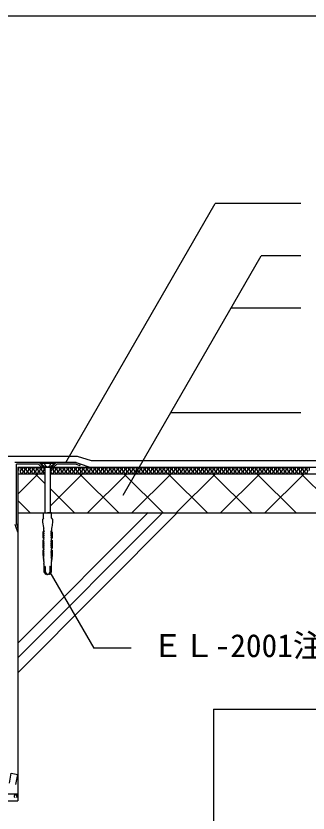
# Model space of a CAD drawing. Units: millimetres, scale not verified. Extents: x -663 to 617, y -965 to 1003.
# Drawn here: x -14 to 210, y -631 to -21 of the extents above; entities that cross this region are included whole.
import ezdxf
from ezdxf.enums import TextEntityAlignment as Align

# ---------------------------------------------------------------- set-up
doc = ezdxf.new("R2010")
doc.units = ezdxf.units.MM
doc.header["$LTSCALE"] = 8
doc.linetypes.add('DASHED3', pattern=[4, 3, -1])
for name, color, linetype in [('4-2', 7, 'Continuous'), ('4-3', 3, 'Continuous'), ('4-4', 2, 'Continuous'), ('4-6', 2, 'Continuous'), ('4-7', 7, 'Continuous'), ('4-A', 7, 'Continuous'), ('4-D', 4, 'Continuous'), ('4-E', 4, 'Continuous'), ('F-7', 1, 'Continuous')]:
    doc.layers.add(name, color=color, linetype=linetype)
doc.styles.add('ＭＳ ゴシック', font='')
doc.styles.get('ＭＳ ゴシック').set_extended_font_data('MS Gothic')

msp = doc.modelspace()

# ---------------------------------------------------------------- linework, layer by layer
at = {"layer": '4-2'}
for p, q in [((34.979, -363.932), (42.479, -366.432)), ((-12.883, -366.432), (497.117, -366.432)), ((-12.883, -366.432), (-12.883, -621.432)), ((-12.883, -371.432), (7.979, -371.432)), ((-12.883, -371.432), (7.979, -371.432)), ((11.979, -371.432), (497.117, -371.432)), ((-12.883, -401.432), (497.117, -401.432)), ((-14.021, -412.932), (-12.883, -416.347)), ((-14.231, -608.935), (-12.883, -601.287)), ((-442.883, -621.432), (-12.883, -621.432)), ((-12.883, -616.432), (-45.052, -616.432))]:
    msp.add_line(p, q, dxfattribs=at)
msp.add_lwpolyline([(-19.134, -607.947), (-17.807, -600.418), (-12.883, -601.287)], dxfattribs=at)
at = {"layer": '4-3'}
for q in [(497.117, -551.432), (137.117, -821.432)]:
    msp.add_line((137.117, -551.432), q, dxfattribs=at)
at = {"layer": '4-4'}
for p, q in [((-22.021, -357.932), (32.79, -357.932)), ((32.79, -357.932), (43.29, -361.432)), ((43.29, -361.432), (497.117, -361.432))]:
    msp.add_line(p, q, dxfattribs=at)
at = {"layer": '4-6'}
for p, q in [((31.979, -362.932), (-15.021, -362.932)), ((2.982, -364.132), (-13.821, -364.132)), ((-13.821, -409.737), (-13.821, -364.132)), ((2.982, -364.132), (5.282, -366.432)), ((3.479, -362.932), (6.979, -366.432)), ((16.479, -362.932), (12.979, -366.432)), ((16.976, -364.132), (14.676, -366.432)), ((31.784, -364.132), (16.976, -364.132)), ((31.784, -364.132), (34.6, -365.07)), ((31.979, -362.932), (34.979, -363.932)), ((34.979, -363.932), (34.6, -365.07)), ((14.676, -366.432), (5.282, -366.432)), ((-15.021, -409.932), (-14.021, -412.932)), ((-14.021, -412.932), (-12.883, -412.552)), ((-13.821, -409.737), (-12.883, -412.552))]:
    msp.add_line(p, q, dxfattribs=at)
at = {"layer": '4-7'}
for p, q in [((4.979, -363.057), (4.979, -363.557)), ((4.979, -363.557), (7.854, -366.432)), ((14.979, -363.557), (4.979, -363.557)), ((14.979, -363.557), (12.104, -366.432)), ((12.104, -366.432), (7.854, -366.432)), ((7.979, -366.432), (7.979, -401.432)), ((11.979, -366.432), (11.979, -401.432)), ((6.81, -421.056), (6.81, -421.056)), ((6.81, -421.056), (6.81, -421.056)), ((13.148, -421.056), (13.148, -421.056)), ((13.148, -421.056), (13.148, -421.056)), ((6.81, -436.723), (7.243, -437.547)), ((13.148, -436.723), (12.715, -437.547))]:
    msp.add_line(p, q, dxfattribs=at)
at = {"layer": '4-7', "linetype": 'DASHED3'}
for p, q in [((7.429, -363.557), (7.429, -363.057)), ((7.429, -363.557), (8.512, -365.432)), ((12.529, -363.557), (11.447, -365.432)), ((12.529, -363.557), (12.529, -363.057))]:
    msp.add_line(p, q, dxfattribs=at)
at = {"layer": '4-7'}
for points in [[(14.979, -363.557), (14.979, -363.057), (4.979, -363.057)], [(6.979, -405.527), (6.979, -401.432), (9.979, -401.432)], [(12.979, -405.527), (12.979, -401.432), (9.979, -401.432)], [(6.979, -405.527), (6.229, -406.352), (6.229, -408.45), (6.777, -412.568), (7.019, -412.976), (6.979, -412.976), (6.979, -414.79), (7.412, -415.614)], [(12.979, -405.527), (13.729, -406.352), (13.729, -408.45), (13.181, -412.568), (12.939, -412.976), (12.979, -412.976), (12.979, -414.79), (12.546, -415.614)], [(7.282, -415.861), (6.304, -415.861), (6.304, -420.095), (6.806, -421.056), (6.81, -421.056)], [(7.35, -417.181), (6.843, -416.356), (6.843, -415.861)], [(7.35, -418.747), (6.843, -417.923), (6.843, -417.445), (7.192, -417.428)], [(7.294, -420.314), (6.843, -419.49), (6.843, -419.012), (7.191, -418.995)], [(12.608, -417.181), (13.115, -416.356), (13.115, -415.861)], [(12.608, -418.747), (13.115, -417.923), (13.115, -417.445), (12.766, -417.428)], [(12.665, -420.314), (13.115, -419.49), (13.115, -419.012), (12.767, -418.995)], [(12.676, -415.861), (13.654, -415.861), (13.654, -420.095), (13.153, -421.056), (13.148, -421.056)], [(6.843, -422.128), (6.304, -422.128), (6.304, -427.925), (6.81, -428.89)], [(6.81, -421.056), (6.814, -420.579), (7.131, -420.561)], [(7.35, -423.447), (6.843, -422.623), (6.843, -422.128)], [(7.35, -425.014), (6.843, -424.19), (6.843, -423.712), (7.191, -423.695)], [(7.35, -426.581), (6.843, -425.756), (6.843, -425.279), (7.191, -425.261)], [(12.608, -423.447), (13.115, -422.623), (13.115, -422.128)], [(12.608, -425.014), (13.115, -424.19), (13.115, -423.712), (12.767, -423.695)], [(12.608, -426.581), (13.115, -425.756), (13.115, -425.279), (12.767, -425.261)], [(13.148, -421.056), (13.144, -420.579), (12.827, -420.561)], [(13.115, -422.128), (13.654, -422.128), (13.654, -427.925), (13.148, -428.89)], [(6.843, -429.961), (6.304, -429.961), (6.304, -433.21), (6.81, -436.723), (6.811, -436.245), (7.119, -436.228)], [(6.81, -428.89), (6.814, -428.412), (7.135, -428.395)], [(7.318, -432.847), (6.838, -432.023), (6.843, -431.545), (7.191, -431.528)], [(7.293, -428.147), (6.843, -427.323), (6.843, -426.845), (7.191, -426.828)], [(7.35, -431.281), (6.843, -430.456), (6.843, -429.961)], [(12.608, -431.281), (13.115, -430.456), (13.115, -429.961)], [(12.64, -432.847), (13.12, -432.023), (13.115, -431.545), (12.767, -431.528)], [(12.665, -428.147), (13.115, -427.323), (13.115, -426.845), (12.767, -426.828)], [(13.148, -428.89), (13.144, -428.412), (12.824, -428.395)], [(13.115, -429.961), (13.654, -429.961), (13.654, -433.21), (13.148, -436.723), (13.148, -436.245), (12.839, -436.228)], [(7.264, -435.981), (6.813, -435.156), (6.815, -434.679), (7.138, -434.661)], [(7.286, -434.414), (6.822, -433.59), (6.826, -433.112), (7.161, -433.095)], [(7.113, -437.795), (6.979, -437.795), (6.979, -438.578), (7.129, -438.578), (7.129, -440.186), (7.136, -440.186)], [(12.672, -434.414), (13.136, -433.59), (13.132, -433.112), (12.797, -433.095)], [(12.694, -435.981), (13.145, -435.156), (13.143, -434.679), (12.82, -434.661)], [(12.845, -437.795), (12.979, -437.795), (12.979, -438.578), (12.829, -438.578), (12.829, -440.186), (12.823, -440.186)], [(7.186, -440.516), (7.186, -446.466), (7.626, -447.118), (8.629, -448.432), (8.778, -448.432), (7.693, -446.466), (7.693, -442.495)], [(8.277, -442.495), (8.277, -446.466), (9.362, -448.432), (9.979, -448.432)], [(11.681, -442.495), (11.681, -446.466), (10.596, -448.432), (9.979, -448.432)], [(12.772, -440.516), (12.772, -446.466), (12.332, -447.118), (11.329, -448.432), (11.18, -448.432), (12.265, -446.466), (12.265, -442.495)]]:
    msp.add_lwpolyline(points, dxfattribs=at)
at = {"layer": '4-7', "linetype": 'DASHED3'}
msp.add_arc((9.979, -364.321), 1.84, 217.11751, 322.88248, dxfattribs=at)
at = {"layer": '4-7'}
for centre, major_axis, start_param, end_param in [((7.086, -420.338), (0, -0.229), 0.2312026, 1.6765256), ((7.143, -417.205), (0, -0.229), 0.2312026, 1.6765256), ((7.143, -418.772), (0, -0.229), 0.2312026, 1.6765256), ((7.271, -415.69), (0, -0.172), 0.06848, 2.1628795), ((12.687, -415.69), (0, -0.172), 4.1203058, 6.2147054), ((12.815, -417.205), (0, -0.229), 4.6066597, 6.0519827), ((12.815, -418.772), (0, -0.229), 4.6066597, 6.0519827), ((12.872, -420.338), (0, -0.229), 4.6066597, 6.0519827), ((6.789, -421.592), (0, -0.536), 0.0442118, 3.0973809), ((7.143, -423.472), (0, -0.229), 0.2312026, 1.6765256), ((7.143, -425.038), (0, -0.229), 0.2312026, 1.6765256), ((7.143, -426.605), (0, -0.229), 0.2312026, 1.6765256), ((12.815, -423.472), (0, -0.229), 4.6066597, 6.0519827), ((12.815, -425.038), (0, -0.229), 4.6066597, 6.0519827), ((12.815, -426.605), (0, -0.229), 4.6066597, 6.0519827), ((13.169, -421.592), (0, -0.536), 3.1858044, 6.2389735), ((6.789, -429.426), (0, -0.536), 0.0442118, 3.0973809), ((7.086, -428.172), (0, -0.229), 0.2312026, 1.6765256), ((7.143, -431.305), (0, -0.229), 0.2312026, 1.6765256), ((12.815, -431.305), (0, -0.229), 4.6066597, 6.0519827), ((12.872, -428.172), (0, -0.229), 4.6066597, 6.0519827), ((13.169, -429.426), (0, -0.536), 3.1858044, 6.2389735), ((7.056, -436.005), (0, -0.229), 0.2312026, 1.6765256), ((7.1, -437.622), (0, -0.174), 0.0818475, 2.1771705), ((7.079, -434.438), (0, -0.229), 0.2312026, 1.6765256), ((7.111, -432.872), (0, -0.229), 0.2312026, 1.6765256), ((12.847, -432.872), (0, -0.229), 4.6066597, 6.0519827), ((12.879, -434.438), (0, -0.229), 4.6066597, 6.0519827), ((12.902, -436.005), (0, -0.229), 4.6066597, 6.0519827), ((12.858, -437.622), (0, -0.174), 4.1060148, 6.2013378), ((6.459, -440.48), (0, -0.8), 1.5261677, 1.947508), ((7.985, -442.505), (0, -0.321), 1.5390306, 4.6806232), ((11.973, -442.505), (0, -0.321), 1.6025621, 4.7441547), ((13.499, -440.48), (0, -0.8), 4.3356773, 4.7570176)]:
    msp.add_ellipse(centre, major_axis=major_axis, ratio=0.909574, start_param=start_param, end_param=end_param, dxfattribs=at)
at = {"layer": '4-A'}
for p, q in [((23.992, -362.932), (138.309, -164.929)), ((203.883, -164.929), (138.309, -164.929)), ((67.997, -387.891), (173.63, -204.929)), ((203.883, -204.929), (173.63, -204.929)), ((203.883, -244.929), (150.536, -244.929)), ((203.883, -324.929), (104.348, -324.929)), ((11.697, -446.644), (45.342, -504.92)), ((73.931, -504.92), (45.342, -504.92))]:
    msp.add_line(p, q, dxfattribs=at)
at = {"layer": '4-D'}
for p, q in [((-12.883, -387.134), (2.82, -371.432)), ((0.56, -371.432), (7.979, -378.85)), ((11.979, -396.214), (36.761, -371.432)), ((34.501, -371.432), (64.501, -401.432)), ((40.702, -401.432), (70.702, -371.432)), ((68.442, -371.432), (98.442, -401.432)), ((74.643, -401.432), (104.643, -371.432)), ((102.384, -371.432), (132.384, -401.432)), ((108.584, -401.432), (138.584, -371.432)), ((136.325, -371.432), (166.325, -401.432)), ((142.525, -401.432), (172.525, -371.432)), ((170.266, -371.432), (200.266, -401.432)), ((176.467, -401.432), (206.467, -371.432)), ((204.207, -371.432), (234.207, -401.432)), ((11.979, -382.85), (30.56, -401.432)), ((-12.883, -391.93), (-3.381, -401.432))]:
    msp.add_line(p, q, dxfattribs=at)
for centre, start, end in [((-11.294, -367.973), 307.52351, 232.47649), ((-9.822, -369.89), 127.52351, 52.47649), ((-8.35, -367.973), 307.52351, 232.47649), ((-6.878, -369.89), 127.52351, 52.47649), ((-5.406, -367.973), 307.52351, 232.47649), ((-3.935, -369.89), 127.52351, 52.47649), ((-2.463, -367.973), 307.52351, 232.47649), ((-0.991, -369.89), 127.52351, 52.47649), ((0.481, -367.973), 307.52351, 232.47649), ((1.953, -369.89), 127.52351, 52.47649), ((3.425, -367.973), 307.52351, 232.47649), ((4.897, -369.89), 127.52351, 52.47649), ((6.369, -367.973), 307.52351, 232.47649), ((7.841, -369.89), 127.52351, 276.55137), ((12.257, -367.973), 307.52351, 103.30195), ((13.729, -369.89), 127.52351, 52.47649), ((15.201, -367.973), 307.52351, 232.47649), ((16.673, -369.89), 127.52351, 52.47649), ((18.145, -367.973), 307.52351, 232.47649), ((19.617, -369.89), 127.52351, 52.47649), ((21.089, -367.973), 307.52351, 232.47649), ((22.561, -369.89), 127.52351, 52.47649), ((24.033, -367.973), 307.52351, 232.47649), ((25.505, -369.89), 127.52351, 52.47649), ((26.977, -367.973), 307.52351, 232.47649), ((28.449, -369.89), 127.52351, 52.47649), ((29.921, -367.973), 307.52351, 232.47649), ((31.393, -369.89), 127.52351, 52.47649), ((32.864, -367.973), 307.52351, 232.47649), ((34.336, -369.89), 127.52351, 52.47649), ((35.808, -367.973), 307.52351, 232.47649), ((37.28, -369.89), 127.52351, 52.47649), ((38.752, -367.973), 307.52351, 232.47649), ((40.224, -369.89), 127.52351, 52.47649), ((41.696, -367.973), 307.52351, 232.47649), ((43.168, -369.89), 127.52351, 52.47649), ((44.64, -367.973), 307.52351, 232.47649), ((46.112, -369.89), 127.52351, 52.47649), ((47.584, -367.973), 307.52351, 232.47649), ((49.056, -369.89), 127.52351, 52.47649), ((50.528, -367.973), 307.52351, 232.47649), ((52, -369.89), 127.52351, 52.47649), ((53.472, -367.973), 307.52351, 232.47649), ((54.944, -369.89), 127.52351, 52.47649), ((56.416, -367.973), 307.52351, 232.47649), ((57.888, -369.89), 127.52351, 52.47649), ((59.36, -367.973), 307.52351, 232.47649), ((60.832, -369.89), 127.52351, 52.47649), ((62.304, -367.973), 307.52351, 232.47649), ((63.776, -369.89), 127.52351, 52.47649), ((65.248, -367.973), 307.52351, 232.47649), ((66.72, -369.89), 127.52351, 52.47649), ((68.192, -367.973), 307.52351, 232.47649), ((69.663, -369.89), 127.52351, 52.47649), ((71.135, -367.973), 307.52351, 232.47649), ((72.607, -369.89), 127.52351, 52.47649), ((74.079, -367.973), 307.52351, 232.47649), ((75.551, -369.89), 127.52351, 52.47649), ((77.023, -367.973), 307.52351, 232.47649), ((78.495, -369.89), 127.52351, 52.47649), ((79.967, -367.973), 307.52351, 232.47649), ((81.439, -369.89), 127.52351, 52.47649), ((82.911, -367.973), 307.52351, 232.47649), ((84.383, -369.89), 127.52351, 52.47649), ((85.855, -367.973), 307.52351, 232.47649), ((87.327, -369.89), 127.52351, 52.47649), ((88.799, -367.973), 307.52351, 232.47649), ((90.271, -369.89), 127.52351, 52.47649), ((91.743, -367.973), 307.52351, 232.47649), ((93.215, -369.89), 127.52351, 52.47649), ((94.687, -367.973), 307.52351, 232.47649), ((96.159, -369.89), 127.52351, 52.47649), ((97.631, -367.973), 307.52351, 232.47649), ((99.103, -369.89), 127.52351, 52.47649), ((100.575, -367.973), 307.52351, 232.47649), ((102.047, -369.89), 127.52351, 52.47649), ((103.519, -367.973), 307.52351, 232.47649), ((104.991, -369.89), 127.52351, 52.47649), ((106.462, -367.973), 307.52351, 232.47649), ((107.934, -369.89), 127.52351, 52.47649), ((109.406, -367.973), 307.52351, 232.47649), ((110.878, -369.89), 127.52351, 52.47649), ((112.35, -367.973), 307.52351, 232.47649), ((113.822, -369.89), 127.52351, 52.47649), ((115.294, -367.973), 307.52351, 232.47649), ((116.766, -369.89), 127.52351, 52.47649), ((118.238, -367.973), 307.52351, 232.47649), ((119.71, -369.89), 127.52351, 52.47649), ((121.182, -367.973), 307.52351, 232.47649), ((122.654, -369.89), 127.52351, 52.47649), ((124.126, -367.973), 307.52351, 232.47649), ((125.598, -369.89), 127.52351, 52.47649), ((127.07, -367.973), 307.52351, 232.47649), ((128.542, -369.89), 127.52351, 52.47649), ((130.014, -367.973), 307.52351, 232.47649), ((131.486, -369.89), 127.52351, 52.47649), ((132.958, -367.973), 307.52351, 232.47649), ((134.43, -369.89), 127.52351, 52.47649), ((135.902, -367.973), 307.52351, 232.47649), ((137.374, -369.89), 127.52351, 52.47649), ((138.846, -367.973), 307.52351, 232.47649), ((140.318, -369.89), 127.52351, 52.47649), ((141.79, -367.973), 307.52351, 232.47649), ((143.262, -369.89), 127.52351, 52.47649), ((144.733, -367.973), 307.52351, 232.47649), ((146.205, -369.89), 127.52351, 52.47649), ((147.677, -367.973), 307.52351, 232.47649), ((149.149, -369.89), 127.52351, 52.47649), ((150.621, -367.973), 307.52351, 232.47649), ((152.093, -369.89), 127.52351, 52.47649), ((153.565, -367.973), 307.52351, 232.47649), ((155.037, -369.89), 127.52351, 52.47649), ((156.509, -367.973), 307.52351, 232.47649), ((157.981, -369.89), 127.52351, 52.47649), ((159.453, -367.973), 307.52351, 232.47649), ((160.925, -369.89), 127.52351, 52.47649), ((162.397, -367.973), 307.52351, 232.47649), ((163.869, -369.89), 127.52351, 52.47649), ((165.341, -367.973), 307.52351, 232.47649), ((166.813, -369.89), 127.52351, 52.47649), ((168.285, -367.973), 307.52351, 232.47649), ((169.757, -369.89), 127.52351, 52.47649), ((171.229, -367.973), 307.52351, 232.47649), ((172.701, -369.89), 127.52351, 52.47649), ((174.173, -367.973), 307.52351, 232.47649), ((175.645, -369.89), 127.52351, 52.47649), ((177.117, -367.973), 307.52351, 232.47649), ((178.589, -369.89), 127.52351, 52.47649), ((180.061, -367.973), 307.52351, 232.47649), ((181.532, -369.89), 127.52351, 52.47649), ((183.004, -367.973), 307.52351, 232.47649), ((184.476, -369.89), 127.52351, 52.47649), ((185.948, -367.973), 307.52351, 232.47649), ((187.42, -369.89), 127.52351, 52.47649), ((188.892, -367.973), 307.52351, 232.47649), ((190.364, -369.89), 127.52351, 52.47649), ((191.836, -367.973), 307.52351, 232.47649), ((193.308, -369.89), 127.52351, 52.47649), ((194.78, -367.973), 307.52351, 232.47649), ((196.252, -369.89), 127.52351, 52.47649), ((197.724, -367.973), 307.52351, 232.47649), ((199.196, -369.89), 127.52351, 52.47649), ((200.668, -367.973), 307.52351, 232.47649), ((202.14, -369.89), 127.52351, 52.47649), ((203.612, -367.973), 307.52351, 232.47649), ((205.084, -369.89), 127.52351, 52.47649), ((206.556, -367.973), 307.52351, 232.47649), ((208.028, -369.89), 127.52351, 52.47649), ((209.5, -367.973), 307.52351, 232.47649), ((-14.473, -617.973), 307.52351, 232.47649)]:
    msp.add_arc(centre, 1.208, start, end, dxfattribs=at)
at = {"layer": '4-E'}
for p, q in [((-12.883, -523.622), (109.624, -401.115)), ((-12.883, -500.994), (86.997, -401.115)), ((-12.883, -512.308), (98.31, -401.115))]:
    msp.add_line(p, q, dxfattribs=at)
at = {"layer": 'F-7'}
msp.add_line((-662.883, -21.432), (617.117, -21.432), dxfattribs=at)

# ---------------------------------------------------------------- texts
at = {"layer": '4-A', "style": 'ＭＳ ゴシック'}
msp.add_text('ＥＬ-2001注入', height=17.6, dxfattribs=at).set_placement((89.931, -516.92), align=Align.BOTTOM_LEFT)

doc.saveas('drawing.dxf')
